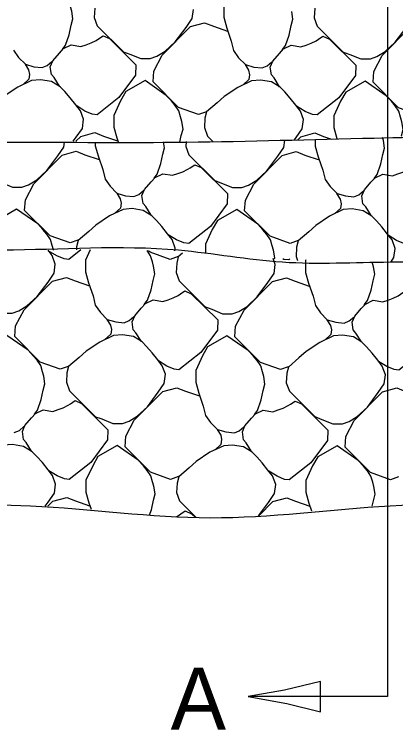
# Model space of a CAD drawing. Extents: x 2261383 to 2262043, y -3123756 to -3123356.
# Drawn here: x 2261528.5 to 2261558, y -3123598.8 to -3123543.5 of the extents above; entities that cross this region are included whole.
import ezdxf

# ---------------------------------------------------------------- set-up
doc = ezdxf.new("R2010")
doc.units = 0
doc.layers.add('RD_Pr_Roadway_Items', color=7, linetype='Continuous')
doc.layers.add('RD_Pr_Roadway_Notes', color=7, linetype='Continuous')

msp = doc.modelspace()

# ---------------------------------------------------------------- linework, layer by layer
at = {"layer": 'RD_Pr_Roadway_Items'}
for points in [[(2261532.218, -3123546.225), (2261532.452, -3123545.907), (2261532.74, -3123545.097), (2261532.896, -3123544.365), (2261533.028, -3123543.873), (2261532.938, -3123543.279), (2261532.836, -3123542.937), (2261532.704, -3123542.469), (2261532.422, -3123542.055), (2261532.122, -3123541.701), (2261531.726, -3123541.275), (2261530.088, -3123540.135), (2261528.606, -3123540.987), (2261528.204, -3123541.683)], [(2261544.681, -3123542.841), (2261544.681, -3123543.747), (2261544.909, -3123544.587), (2261545.257, -3123545.589), (2261545.431, -3123546.321), (2261545.821, -3123546.873), (2261546.355, -3123547.407), (2261547.016, -3123547.599), (2261547.664, -3123547.665), (2261548.048, -3123547.503), (2261548.402, -3123547.197)], [(2261534.721, -3123543.033), (2261534.685, -3123543.759), (2261534.913, -3123544.407), (2261536.935, -3123546.429)], [(2261536.869, -3123546.387), (2261537.433, -3123546.591), (2261538.273, -3123546.939), (2261539.011, -3123546.939), (2261539.521, -3123546.759), (2261540.157, -3123546.375), (2261540.937, -3123545.643), (2261541.777, -3123544.533), (2261542.245, -3123543.843), (2261542.341, -3123543.141)], [(2261549.218, -3123546.249), (2261549.452, -3123545.937), (2261549.74, -3123545.127), (2261549.89, -3123544.395), (2261550.028, -3123543.897), (2261549.932, -3123543.309)], [(2261551.72, -3123543.057), (2261551.678, -3123543.789), (2261551.912, -3123544.437), (2261553.934, -3123546.459)], [(2261553.862, -3123546.417), (2261554.432, -3123546.621), (2261555.266, -3123546.963), (2261556.01, -3123546.963), (2261556.52, -3123546.783), (2261557.15, -3123546.399), (2261557.936, -3123545.673), (2261558.77, -3123544.557), (2261559.238, -3123543.873), (2261559.334, -3123543.171)], [(2261543.343, -3123551.044), (2261542.725, -3123551.254), (2261541.189, -3123550.708), (2261539.221, -3123548.739), (2261539.275, -3123547.917), (2261539.935, -3123546.675), (2261542.119, -3123544.461), (2261543.205, -3123544.173), (2261543.883, -3123544.437), (2261544.969, -3123544.809)], [(2261560.337, -3123551.068), (2261559.725, -3123551.284), (2261558.182, -3123550.732), (2261556.214, -3123548.763), (2261556.268, -3123547.941), (2261556.928, -3123546.705), (2261559.118, -3123544.491), (2261560.205, -3123544.203), (2261560.877, -3123544.461), (2261561.963, -3123544.833)], [(2261532.002, -3123549.081), (2261531.576, -3123548.409), (2261531.366, -3123548.175), (2261531.282, -3123547.569), (2261531.474, -3123547.101), (2261531.984, -3123546.513), (2261532.302, -3123546.165), (2261532.896, -3123545.877), (2261533.646, -3123546.003), (2261534.06, -3123545.865), (2261534.444, -3123545.727), (2261534.835, -3123545.535), (2261535.009, -3123545.415), (2261535.357, -3123545.181), (2261535.849, -3123545.397), (2261537.901, -3123547.419), (2261537.871, -3123548.217), (2261536.581, -3123549.951), (2261534.901, -3123551.272), (2261534.529, -3123551.23), (2261533.964, -3123550.996), (2261533.322, -3123550.594)], [(2261548.996, -3123549.111), (2261548.57, -3123548.439), (2261548.366, -3123548.205), (2261548.282, -3123547.599), (2261548.474, -3123547.131), (2261548.984, -3123546.537), (2261549.296, -3123546.195), (2261549.89, -3123545.907), (2261550.646, -3123546.033), (2261551.06, -3123545.895), (2261551.444, -3123545.757), (2261551.828, -3123545.565), (2261552.008, -3123545.439), (2261552.35, -3123545.205), (2261552.848, -3123545.427), (2261554.894, -3123547.443), (2261554.87, -3123548.241), (2261553.574, -3123549.975), (2261551.894, -3123551.296), (2261551.528, -3123551.254), (2261550.964, -3123551.02), (2261550.316, -3123550.624)], [(2261528.438, -3123546.291), (2261528.822, -3123546.843), (2261529.362, -3123547.377), (2261530.022, -3123547.569), (2261530.664, -3123547.641), (2261531.048, -3123547.473), (2261531.408, -3123547.173)], [(2261529.332, -3123547.377), (2261529.608, -3123547.815), (2261529.68, -3123548.163), (2261529.632, -3123548.535), (2261529.182, -3123548.931)], [(2261546.331, -3123547.407), (2261546.601, -3123547.845), (2261546.673, -3123548.187), (2261546.631, -3123548.559), (2261546.181, -3123548.961)], [(2261533.058, -3123553.33), (2261533.292, -3123553.018), (2261533.76, -3123552.328), (2261533.856, -3123551.626), (2261533.61, -3123550.966), (2261533.262, -3123550.516), (2261532.824, -3123549.963), (2261532.398, -3123549.483), (2261532.044, -3123549.123), (2261531.384, -3123548.709), (2261530.526, -3123548.577), (2261529.842, -3123548.631), (2261528.78, -3123549.135), (2261527.724, -3123549.843), (2261527.178, -3123550.336), (2261526.362, -3123551.038), (2261526.242, -3123551.518), (2261526.2, -3123552.244), (2261526.428, -3123552.892), (2261526.8, -3123553.264)], [(2261541.297, -3123553.39), (2261541.405, -3123552.88), (2261541.543, -3123552.382), (2261541.447, -3123551.794), (2261541.351, -3123551.446), (2261541.213, -3123550.984), (2261540.937, -3123550.57), (2261540.637, -3123550.21), (2261540.235, -3123549.783), (2261538.603, -3123548.643), (2261537.115, -3123549.495), (2261536.719, -3123550.198), (2261536.197, -3123551.326), (2261536.197, -3123552.232), (2261536.425, -3123553.072), (2261536.527, -3123553.366)], [(2261550.154, -3123553.216), (2261550.286, -3123553.042), (2261550.754, -3123552.358), (2261550.85, -3123551.656), (2261550.604, -3123550.996), (2261550.262, -3123550.54), (2261549.824, -3123549.987), (2261549.398, -3123549.507), (2261549.038, -3123549.153), (2261548.378, -3123548.739), (2261547.526, -3123548.601), (2261546.835, -3123548.655), (2261545.779, -3123549.165), (2261544.717, -3123549.867), (2261544.171, -3123550.36), (2261543.361, -3123551.062), (2261543.235, -3123551.542), (2261543.193, -3123552.274), (2261543.427, -3123552.922), (2261543.847, -3123553.342)], [(2261558.398, -3123552.922), (2261558.404, -3123552.904), (2261558.536, -3123552.412), (2261558.44, -3123551.818), (2261558.344, -3123551.476), (2261558.206, -3123551.008), (2261557.93, -3123550.594), (2261557.63, -3123550.24), (2261557.234, -3123549.813), (2261555.596, -3123548.673), (2261554.108, -3123549.525), (2261553.712, -3123550.222), (2261553.19, -3123551.356), (2261553.19, -3123552.262), (2261553.424, -3123553.102), (2261553.436, -3123553.144)], [(2261533.256, -3123553.33), (2261533.634, -3123552.946), (2261534.721, -3123552.658), (2261535.399, -3123552.922), (2261536.485, -3123553.294)], [(2261550.4, -3123553.21), (2261550.634, -3123552.976), (2261551.72, -3123552.688), (2261552.392, -3123552.946), (2261553.01, -3123553.156)], [(2261526.95, -3123556.318), (2261527.52, -3123556.522), (2261528.354, -3123556.87), (2261529.098, -3123556.87), (2261529.608, -3123556.69), (2261530.238, -3123556.306), (2261531.024, -3123555.574), (2261531.858, -3123554.458), (2261532.326, -3123553.774), (2261532.374, -3123553.408)], [(2261539.299, -3123556.18), (2261539.533, -3123555.862), (2261539.821, -3123555.052), (2261539.977, -3123554.326), (2261540.109, -3123553.828), (2261540.037, -3123553.378)], [(2261541.777, -3123553.354), (2261541.759, -3123553.72), (2261541.993, -3123554.362), (2261544.015, -3123556.384)], [(2261543.949, -3123556.342), (2261544.513, -3123556.552), (2261545.347, -3123556.894), (2261546.091, -3123556.894), (2261546.601, -3123556.714), (2261547.232, -3123556.33), (2261548.018, -3123555.604), (2261548.858, -3123554.488), (2261549.326, -3123553.798), (2261549.404, -3123553.24)], [(2261551.756, -3123553.186), (2261551.756, -3123553.702), (2261551.99, -3123554.542), (2261552.338, -3123555.55), (2261552.512, -3123556.276), (2261552.896, -3123556.828), (2261553.436, -3123557.362), (2261554.096, -3123557.554), (2261554.738, -3123557.62), (2261555.128, -3123557.458), (2261555.482, -3123557.152)], [(2261556.292, -3123556.21), (2261556.526, -3123555.892), (2261556.82, -3123555.082), (2261556.97, -3123554.35), (2261557.108, -3123553.858), (2261557.012, -3123553.264), (2261556.946, -3123553.036)], [(2261534.763, -3123553.42), (2261534.763, -3123553.678), (2261534.997, -3123554.518), (2261535.339, -3123555.52), (2261535.519, -3123556.246), (2261535.903, -3123556.798), (2261536.437, -3123557.338), (2261537.097, -3123557.53), (2261537.745, -3123557.596), (2261538.129, -3123557.428), (2261538.489, -3123557.128)], [(2261533.424, -3123560.968), (2261532.812, -3123561.184), (2261531.27, -3123560.632), (2261529.302, -3123558.67), (2261529.356, -3123557.842), (2261530.016, -3123556.606), (2261532.206, -3123554.392), (2261533.292, -3123554.104), (2261533.964, -3123554.368), (2261535.051, -3123554.734)], [(2261550.424, -3123560.998), (2261549.806, -3123561.214), (2261548.264, -3123560.662), (2261546.295, -3123558.694), (2261546.355, -3123557.872), (2261547.016, -3123556.636), (2261549.2, -3123554.416), (2261550.286, -3123554.128), (2261550.958, -3123554.392), (2261552.044, -3123554.764)], [(2261539.083, -3123559.042), (2261538.657, -3123558.364), (2261538.447, -3123558.13), (2261538.363, -3123557.524), (2261538.555, -3123557.062), (2261539.065, -3123556.468), (2261539.383, -3123556.126), (2261539.971, -3123555.838), (2261540.727, -3123555.958), (2261541.141, -3123555.82), (2261541.525, -3123555.682), (2261541.909, -3123555.49), (2261542.089, -3123555.37), (2261542.437, -3123555.136), (2261542.929, -3123555.352), (2261544.975, -3123557.374), (2261544.951, -3123558.172), (2261543.661, -3123559.906), (2261541.981, -3123561.226), (2261541.609, -3123561.184), (2261541.045, -3123560.95), (2261540.397, -3123560.554)], [(2261556.076, -3123559.066), (2261555.65, -3123558.394), (2261555.44, -3123558.16), (2261555.362, -3123557.554), (2261555.554, -3123557.086), (2261556.058, -3123556.498), (2261556.376, -3123556.15), (2261556.97, -3123555.862), (2261557.726, -3123555.988), (2261558.134, -3123555.85), (2261558.524, -3123555.712), (2261558.908, -3123555.52), (2261559.082, -3123555.394), (2261559.43, -3123555.16), (2261559.923, -3123555.382), (2261561.975, -3123557.404), (2261561.945, -3123558.202), (2261560.655, -3123559.93), (2261558.974, -3123561.25), (2261558.602, -3123561.214), (2261558.038, -3123560.98), (2261557.396, -3123560.578)], [(2261536.413, -3123557.338), (2261536.689, -3123557.776), (2261536.755, -3123558.118), (2261536.713, -3123558.49), (2261536.263, -3123558.892)], [(2261553.406, -3123557.362), (2261553.682, -3123557.8), (2261553.754, -3123558.148), (2261553.712, -3123558.514), (2261553.256, -3123558.916)], [(2261531.528, -3123561.73), (2261531.528, -3123561.718), (2261531.432, -3123561.376), (2261531.294, -3123560.908), (2261531.018, -3123560.5), (2261530.718, -3123560.14), (2261530.322, -3123559.714), (2261528.684, -3123558.574), (2261527.196, -3123559.426), (2261526.8, -3123560.128), (2261526.278, -3123561.256), (2261526.278, -3123561.688)], [(2261540.907, -3123561.79), (2261540.937, -3123561.586), (2261540.691, -3123560.926), (2261540.343, -3123560.47), (2261539.905, -3123559.918), (2261539.479, -3123559.438), (2261539.119, -3123559.078), (2261538.459, -3123558.67), (2261537.607, -3123558.532), (2261536.923, -3123558.586), (2261535.861, -3123559.096), (2261534.805, -3123559.798), (2261534.252, -3123560.29), (2261533.442, -3123560.992), (2261533.316, -3123561.472), (2261533.304, -3123561.724)], [(2261548.606, -3123562.408), (2261548.624, -3123562.336), (2261548.528, -3123561.748), (2261548.432, -3123561.406), (2261548.294, -3123560.938), (2261548.018, -3123560.524), (2261547.712, -3123560.17), (2261547.316, -3123559.738), (2261545.683, -3123558.598), (2261544.195, -3123559.45), (2261543.793, -3123560.152), (2261543.271, -3123561.28), (2261543.271, -3123562)], [(2261557.606, -3123562.649), (2261557.834, -3123562.312), (2261557.93, -3123561.61), (2261557.684, -3123560.95), (2261557.342, -3123560.5), (2261556.898, -3123559.948), (2261556.472, -3123559.468), (2261556.118, -3123559.108), (2261555.458, -3123558.694), (2261554.6, -3123558.556), (2261553.916, -3123558.61), (2261552.86, -3123559.12), (2261551.798, -3123559.822), (2261551.252, -3123560.32), (2261550.436, -3123561.016), (2261550.316, -3123561.496), (2261550.274, -3123562.228), (2261550.382, -3123562.534)], [(2261526.2, -3123566.063), (2261526.764, -3123566.273), (2261527.598, -3123566.615), (2261528.342, -3123566.615), (2261528.852, -3123566.435), (2261529.482, -3123566.051), (2261530.268, -3123565.319), (2261531.108, -3123564.209), (2261531.576, -3123563.519), (2261531.672, -3123562.823), (2261531.426, -3123562.162), (2261531.108, -3123561.742)], [(2261533.652, -3123561.724), (2261532.716, -3123562.462), (2261532.344, -3123562.42), (2261531.78, -3123562.186), (2261531.132, -3123561.79)], [(2261534.372, -3123561.724), (2261534.006, -3123562.516), (2261534.006, -3123563.423), (2261534.24, -3123564.263), (2261534.589, -3123565.265), (2261534.763, -3123565.997), (2261535.153, -3123566.549), (2261535.687, -3123567.083), (2261536.347, -3123567.275), (2261536.989, -3123567.341), (2261537.379, -3123567.179), (2261537.733, -3123566.873)], [(2261538.543, -3123565.925), (2261538.783, -3123565.613), (2261539.071, -3123564.803), (2261539.221, -3123564.071), (2261539.359, -3123563.573), (2261539.263, -3123562.985), (2261539.167, -3123562.643), (2261539.029, -3123562.174), (2261538.759, -3123561.766)], [(2261541.159, -3123562.234), (2261540.541, -3123562.45), (2261538.999, -3123561.898), (2261538.879, -3123561.778)], [(2261541.501, -3123561.97), (2261541.171, -3123562.252), (2261541.051, -3123562.733), (2261541.009, -3123563.465), (2261541.243, -3123564.113), (2261543.265, -3123566.135)], [(2261543.193, -3123566.093), (2261543.757, -3123566.297), (2261544.597, -3123566.645), (2261545.341, -3123566.645), (2261545.851, -3123566.465), (2261546.481, -3123566.081), (2261547.262, -3123565.349), (2261548.102, -3123564.233), (2261548.57, -3123563.549), (2261548.666, -3123562.847), (2261548.492, -3123562.384)], [(2261549.782, -3123562.432), (2261549.71, -3123562.486), (2261549.338, -3123562.45), (2261549.242, -3123562.408)], [(2261551.036, -3123562.48), (2261551.006, -3123562.546), (2261551.006, -3123563.453), (2261551.24, -3123564.293), (2261551.582, -3123565.295), (2261551.762, -3123566.021), (2261552.146, -3123566.573), (2261552.68, -3123567.113), (2261553.34, -3123567.305), (2261553.988, -3123567.371), (2261554.372, -3123567.203), (2261554.732, -3123566.903)], [(2261555.542, -3123565.955), (2261555.776, -3123565.637), (2261556.064, -3123564.827), (2261556.214, -3123564.101), (2261556.352, -3123563.603), (2261556.256, -3123563.015), (2261556.16, -3123562.667), (2261556.154, -3123562.649)], [(2261532.674, -3123570.719), (2261532.056, -3123570.935), (2261530.514, -3123570.383), (2261528.552, -3123568.415), (2261528.606, -3123567.593), (2261529.266, -3123566.351), (2261531.45, -3123564.137), (2261532.536, -3123563.849), (2261533.214, -3123564.113), (2261534.3, -3123564.485)], [(2261549.668, -3123570.743), (2261549.056, -3123570.959), (2261547.514, -3123570.407), (2261545.545, -3123568.445), (2261545.599, -3123567.617), (2261546.259, -3123566.381), (2261548.45, -3123564.167), (2261549.536, -3123563.879), (2261550.208, -3123564.143), (2261551.294, -3123564.509)], [(2261538.327, -3123568.787), (2261537.901, -3123568.115), (2261537.697, -3123567.881), (2261537.613, -3123567.275), (2261537.805, -3123566.807), (2261538.309, -3123566.219), (2261538.627, -3123565.871), (2261539.221, -3123565.583), (2261539.977, -3123565.709), (2261540.385, -3123565.571), (2261540.775, -3123565.433), (2261541.159, -3123565.241), (2261541.333, -3123565.115), (2261541.681, -3123564.881), (2261542.173, -3123565.103), (2261544.225, -3123567.125), (2261544.195, -3123567.923), (2261542.905, -3123569.651), (2261541.225, -3123570.971), (2261540.853, -3123570.935), (2261540.295, -3123570.701), (2261539.647, -3123570.299)], [(2261555.32, -3123568.817), (2261554.894, -3123568.139), (2261554.69, -3123567.905), (2261554.606, -3123567.299), (2261554.798, -3123566.837), (2261555.308, -3123566.243), (2261555.626, -3123565.901), (2261556.214, -3123565.613), (2261556.97, -3123565.733), (2261557.384, -3123565.595), (2261557.768, -3123565.457), (2261558.152, -3123565.265), (2261558.332, -3123565.145), (2261558.68, -3123564.911), (2261559.172, -3123565.127), (2261561.219, -3123567.149), (2261561.195, -3123567.947), (2261559.905, -3123569.681), (2261558.218, -3123571.001), (2261557.852, -3123570.959), (2261557.288, -3123570.725), (2261556.64, -3123570.329)], [(2261535.657, -3123567.083), (2261535.933, -3123567.521), (2261536.005, -3123567.863), (2261535.963, -3123568.235), (2261535.507, -3123568.637)], [(2261552.656, -3123567.113), (2261552.932, -3123567.551), (2261552.998, -3123567.893), (2261552.956, -3123568.265), (2261552.506, -3123568.667)], [(2261530.064, -3123574.409), (2261530.298, -3123574.097), (2261530.586, -3123573.287), (2261530.736, -3123572.555), (2261530.874, -3123572.057), (2261530.778, -3123571.469), (2261530.682, -3123571.127), (2261530.544, -3123570.659), (2261530.268, -3123570.245), (2261529.962, -3123569.891), (2261529.566, -3123569.459), (2261527.934, -3123568.319)], [(2261534.709, -3123574.577), (2261535.273, -3123574.781), (2261536.113, -3123575.124), (2261536.857, -3123575.124), (2261537.367, -3123574.943), (2261537.997, -3123574.565), (2261538.783, -3123573.833), (2261539.617, -3123572.717), (2261540.085, -3123572.033), (2261540.181, -3123571.331), (2261539.935, -3123570.671), (2261539.593, -3123570.215), (2261539.149, -3123569.669), (2261538.723, -3123569.189), (2261538.369, -3123568.829), (2261537.709, -3123568.415), (2261536.857, -3123568.277), (2261536.167, -3123568.331), (2261535.111, -3123568.841), (2261534.048, -3123569.543), (2261533.502, -3123570.041), (2261532.686, -3123570.737), (2261532.566, -3123571.217), (2261532.524, -3123571.949), (2261532.758, -3123572.597), (2261534.781, -3123574.619)], [(2261551.708, -3123574.601), (2261552.272, -3123574.811), (2261553.106, -3123575.154), (2261553.85, -3123575.154), (2261554.36, -3123574.973), (2261554.99, -3123574.589), (2261555.776, -3123573.857), (2261556.616, -3123572.747), (2261557.078, -3123572.057), (2261557.18, -3123571.361), (2261556.934, -3123570.701), (2261556.586, -3123570.245), (2261556.148, -3123569.693), (2261555.722, -3123569.213), (2261555.362, -3123568.853), (2261554.702, -3123568.445), (2261553.85, -3123568.307), (2261553.166, -3123568.361), (2261552.104, -3123568.871), (2261551.048, -3123569.573), (2261550.496, -3123570.065), (2261549.686, -3123570.767), (2261549.56, -3123571.247), (2261549.518, -3123571.979), (2261549.752, -3123572.621), (2261551.774, -3123574.643)], [(2261547.058, -3123574.439), (2261547.292, -3123574.121), (2261547.58, -3123573.311), (2261547.736, -3123572.579), (2261547.868, -3123572.087), (2261547.772, -3123571.493), (2261547.676, -3123571.151), (2261547.538, -3123570.683), (2261547.262, -3123570.275), (2261546.962, -3123569.915), (2261546.565, -3123569.489), (2261544.927, -3123568.349), (2261543.439, -3123569.201), (2261543.043, -3123569.903), (2261542.521, -3123571.031), (2261542.521, -3123571.937), (2261542.755, -3123572.777), (2261543.097, -3123573.779), (2261543.277, -3123574.505), (2261543.661, -3123575.058), (2261544.195, -3123575.598), (2261544.855, -3123575.784), (2261545.503, -3123575.856), (2261545.887, -3123575.688), (2261546.247, -3123575.388)], [(2261541.183, -3123579.228), (2261540.571, -3123579.444), (2261539.029, -3123578.892), (2261537.061, -3123576.93), (2261537.115, -3123576.102), (2261537.775, -3123574.865), (2261539.965, -3123572.651), (2261541.051, -3123572.363), (2261541.723, -3123572.627), (2261542.809, -3123572.993)], [(2261558.182, -3123579.258), (2261557.564, -3123579.474), (2261556.022, -3123578.922), (2261554.054, -3123576.954), (2261554.114, -3123576.132), (2261554.768, -3123574.889), (2261556.958, -3123572.675), (2261558.044, -3123572.387), (2261558.716, -3123572.651), (2261559.803, -3123573.023)], [(2261529.842, -3123577.272), (2261529.416, -3123576.6), (2261529.212, -3123576.366), (2261529.128, -3123575.76), (2261529.32, -3123575.292), (2261529.83, -3123574.697), (2261530.142, -3123574.355), (2261530.736, -3123574.067), (2261531.492, -3123574.193), (2261531.9, -3123574.055), (2261532.29, -3123573.917), (2261532.674, -3123573.725), (2261532.854, -3123573.599), (2261533.196, -3123573.365), (2261533.694, -3123573.587), (2261535.741, -3123575.61), (2261535.711, -3123576.402), (2261534.42, -3123578.136), (2261532.74, -3123579.456), (2261532.374, -3123579.414), (2261531.81, -3123579.18), (2261531.162, -3123578.784)], [(2261546.835, -3123577.302), (2261546.409, -3123576.624), (2261546.205, -3123576.39), (2261546.121, -3123575.784), (2261546.313, -3123575.316), (2261546.823, -3123574.727), (2261547.142, -3123574.385), (2261547.73, -3123574.097), (2261548.486, -3123574.217), (2261548.9, -3123574.079), (2261549.284, -3123573.941), (2261549.668, -3123573.749), (2261549.848, -3123573.629), (2261550.196, -3123573.395), (2261550.688, -3123573.611), (2261552.734, -3123575.634), (2261552.71, -3123576.432), (2261551.42, -3123578.166), (2261549.74, -3123579.486), (2261549.368, -3123579.444), (2261548.804, -3123579.21), (2261548.156, -3123578.814)], [(2261528.504, -3123575.826), (2261528.894, -3123575.664), (2261529.248, -3123575.358)], [(2261544.171, -3123575.598), (2261544.447, -3123576.036), (2261544.513, -3123576.378), (2261544.471, -3123576.75), (2261544.021, -3123577.152)], [(2261530.899, -3123581.512), (2261531.132, -3123581.202), (2261531.6, -3123580.518), (2261531.696, -3123579.816), (2261531.45, -3123579.156), (2261531.108, -3123578.7), (2261530.67, -3123578.148), (2261530.244, -3123577.668), (2261529.884, -3123577.314), (2261529.224, -3123576.9), (2261528.372, -3123576.762), (2261527.682, -3123576.816), (2261526.626, -3123577.326), (2261525.564, -3123578.028), (2261525.018, -3123578.52), (2261524.202, -3123579.222), (2261524.082, -3123579.702), (2261524.04, -3123580.434), (2261524.274, -3123581.082), (2261524.674, -3123581.483)], [(2261538.956, -3123582.174), (2261539.095, -3123581.796), (2261539.251, -3123581.064), (2261539.383, -3123580.572), (2261539.287, -3123579.978), (2261539.191, -3123579.636), (2261539.053, -3123579.168), (2261538.777, -3123578.754), (2261538.477, -3123578.4), (2261538.081, -3123577.974), (2261536.443, -3123576.834), (2261534.955, -3123577.686), (2261534.559, -3123578.388), (2261534.036, -3123579.516), (2261534.036, -3123580.422), (2261534.27, -3123581.262), (2261534.438, -3123581.751)], [(2261547.358, -3123582.255), (2261548.132, -3123581.232), (2261548.594, -3123580.542), (2261548.696, -3123579.84), (2261548.45, -3123579.18), (2261548.102, -3123578.73), (2261547.664, -3123578.178), (2261547.238, -3123577.698), (2261546.877, -3123577.338), (2261546.217, -3123576.93), (2261545.365, -3123576.792), (2261544.681, -3123576.846), (2261543.619, -3123577.356), (2261542.563, -3123578.058), (2261542.011, -3123578.55), (2261541.201, -3123579.252), (2261541.075, -3123579.732), (2261541.033, -3123580.458), (2261541.267, -3123581.106), (2261542.554, -3123582.392)], [(2261556.155, -3123581.523), (2261556.244, -3123581.094), (2261556.382, -3123580.596), (2261556.286, -3123580.008), (2261556.19, -3123579.666), (2261556.052, -3123579.198), (2261555.776, -3123578.784), (2261555.47, -3123578.43), (2261555.074, -3123577.998), (2261553.436, -3123576.858), (2261551.954, -3123577.71), (2261551.552, -3123578.412), (2261551.03, -3123579.54), (2261551.03, -3123580.446), (2261551.264, -3123581.286), (2261551.469, -3123581.883)], [(2261531.1, -3123581.52), (2261531.48, -3123581.136), (2261532.566, -3123580.848), (2261533.238, -3123581.106), (2261534.324, -3123581.478)], [(2261547.395, -3123582.252), (2261548.474, -3123581.16), (2261549.56, -3123580.872), (2261550.232, -3123581.136), (2261551.343, -3123581.517)], [(2261541.044, -3123582.327), (2261541.363, -3123582.114), (2261541.711, -3123581.88), (2261542.203, -3123582.096), (2261542.507, -3123582.391)]]:
    msp.add_lwpolyline(points, dxfattribs=at)
for points in [[(2261454.806, -3123494.585), (2261458.13, -3123502.446), (2261462.145, -3123508.008), (2261466.777, -3123516.961), (2261473.876, -3123524.983), (2261481.286, -3123533.318), (2261489.315, -3123540.111), (2261498.574, -3123544.743), (2261508.144, -3123549.993), (2261515.249, -3123552.46), (2261528.216, -3123553.39), (2261541.801, -3123553.39), (2261556.31, -3123553.078), (2261567.735, -3123552.46), (2261581.626, -3123549.063), (2261596.753, -3123542.889), (2261609.721, -3123535.484), (2261620.221, -3123528.38), (2261630.098, -3123522.517), (2261640.287, -3123515.107), (2261648.316, -3123508.932), (2261650.476, -3123507.078), (2261652.228, -3123505.08)], [(2261454.806, -3123494.585), (2261459.673, -3123516.031), (2261464.305, -3123525.914), (2261472.334, -3123535.484), (2261480.668, -3123545.667), (2261492.711, -3123556.786), (2261500.74, -3123560.488), (2261513.089, -3123561.412), (2261527.598, -3123561.724), (2261541.183, -3123561.724), (2261549.212, -3123562.649), (2261557.546, -3123562.649), (2261570.201, -3123562.649), (2261583.786, -3123560.794), (2261602.622, -3123555.856), (2261614.353, -3123546.285), (2261627.32, -3123534.866), (2261638.439, -3123524.059), (2261650.17, -3123510.168), (2261652.228, -3123505.08)], [(2261497.326, -3123580.422), (2261505.984, -3123581.172), (2261517.721, -3123581.484), (2261529.758, -3123581.484), (2261543.655, -3123582.408), (2261557.546, -3123581.484), (2261571.749, -3123581.484), (2261582.244, -3123581.79), (2261594.593, -3123581.79), (2261603.858, -3123581.79), (2261613.735, -3123581.79), (2261622.076, -3123581.172), (2261630.41, -3123580.554), (2261636.891, -3123576.54), (2261644.301, -3123569.441), (2261648.934, -3123557.092), (2261651.406, -3123542.271), (2261652.636, -3123531.47), (2261652.024, -3123522.823), (2261652.024, -3123509.856), (2261652.228, -3123505.08)]]:
    msp.add_spline(points, degree=3, dxfattribs=at)
at = {"layer": 'RD_Pr_Roadway_Notes'}
for p, q in [((2261557.33, -3123512.538), (2261557.33, -3123596.227)), ((2261557.33, -3123596.227), (2261546.565, -3123596.227))]:
    msp.add_line(p, q, dxfattribs=at)
msp.add_lwpolyline([(2261552.162, -3123597.398), (2261552.165, -3123596.227), (2261552.165, -3123595.056), (2261549.364, -3123595.742), (2261546.565, -3123596.227), (2261549.551, -3123596.77)], close=True, dxfattribs=at)

# ---------------------------------------------------------------- texts
msp.add_text('A', height=4.8, dxfattribs=at).set_placement((2261540.579, -3123598.783))

doc.saveas('drawing.dxf')
